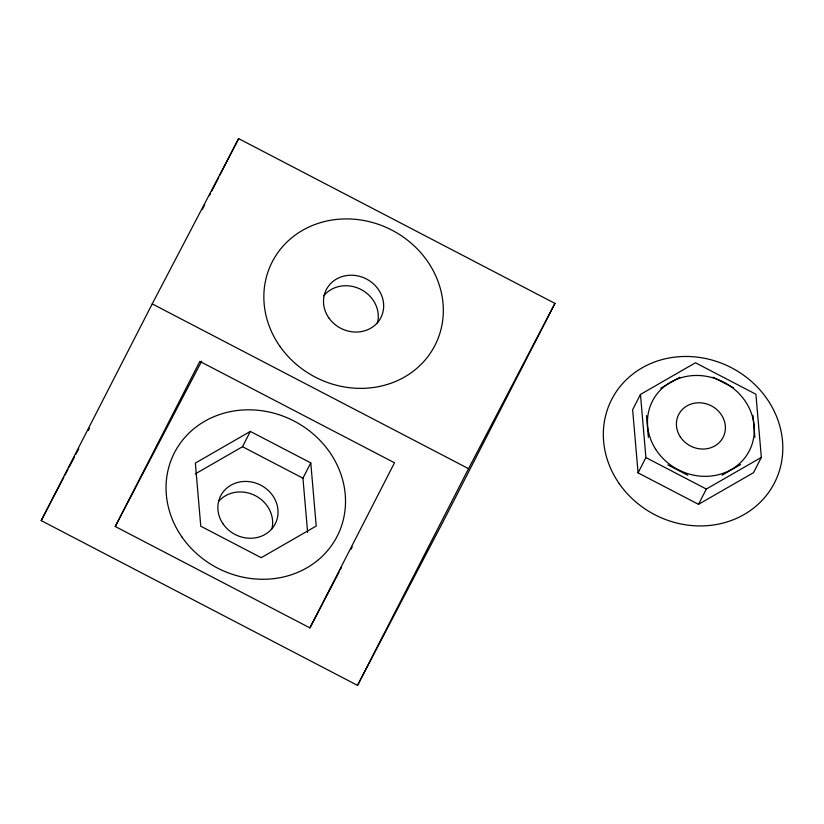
<?xml version="1.0" encoding="UTF-8"?>
<svg xmlns="http://www.w3.org/2000/svg" width="824" height="824" viewBox="0 0 824 824"><rect width="100%" height="100%" fill="white"/><g stroke="black" fill="none" stroke-linecap="round" stroke-linejoin="round"><path stroke-width="1.24" d="M41.2 520.603L152.224 303.891L238.63 138.617L554.954 303.397L443.92 520.109L357.523 685.383L41.2 520.603L63.839 477.292M202.395 209.337L204.733 204.774M209.409 195.648L210.573 193.372M211.747 191.086L218.762 177.397M219.926 175.121L238.63 138.617M115.247 526.495L199.841 361.376L394.5 462.779L309.906 627.888L115.247 526.495L201.653 361.221M195.206 473.934L242.503 446.711L250.342 431.416L310.782 462.903L316.22 526.042L261.218 557.704L200.778 526.217L195.34 463.078L250.342 431.416M307.62 532.489L302.944 478.188L310.782 462.903M357.523 685.383L468.547 468.66L554.954 303.397M640.464 394.428L632.636 409.724L638.075 472.863L698.505 504.339L753.507 472.688L761.345 457.392L755.907 394.253L695.466 362.776L640.464 394.428L645.903 457.567L638.075 472.863M698.505 504.339L706.343 489.054L761.345 457.392M65.034 475.015L68.011 469.309M69.206 467.033L74.572 456.774M75.757 454.498L78.744 448.802M88.271 430.561L89.466 428.284M309.906 627.888L339.107 572.041M340.302 569.765L341.486 567.489M351.024 549.248L352.219 546.971M660.776 388.207L679.79 377.268M722.071 475.16L740.56 464.561M713.079 377.217L733.484 387.795M667.873 464.891L687.762 475.242M645.903 457.567L706.343 489.054M152.224 303.891L468.547 468.66M242.503 446.711L302.944 478.188M752.961 415.378L754.846 437.204M646.469 415.543L648.354 437.369M218.72 501.28A30.663 27.789 27.1 0 1 255.44 495.729A30.663 27.789 27.1 0 1 271.868 528.967M323.801 295.744A30.663 27.789 27.1 0 1 361.077 289.523A30.663 27.789 27.1 0 1 377.289 323.595M655.78 449.43A54.446 49.337 27.1 0 0 748.223 452.809A54.446 49.337 27.1 0 0 698.701 375.507A54.446 49.337 27.1 0 0 655.78 449.43M680.253 436.772A24.967 22.629 27.1 0 0 722.648 438.172A24.967 22.629 27.1 0 0 699.803 402.792A24.967 22.629 27.1 0 0 680.253 436.772M619.257 483.688A91.454 82.884 27.1 0 0 774.179 483.451A91.454 82.884 27.1 0 0 685.774 356.462A91.454 82.884 27.1 0 0 619.257 483.688M181.97 537.042A91.454 82.884 27.1 0 0 336.882 536.805A91.454 82.884 27.1 0 0 248.477 409.816A91.454 82.884 27.1 0 0 181.97 537.042M223.201 524.095A30.663 27.789 27.1 0 0 275.144 524.013A30.663 27.789 27.1 0 0 245.5 481.432A30.663 27.789 27.1 0 0 223.201 524.095M279.779 346.132A91.454 82.884 27.1 0 0 434.691 345.895A91.454 82.884 27.1 0 0 346.286 218.906A91.454 82.884 27.1 0 0 279.779 346.132M328.838 317.889A30.663 27.789 27.1 0 0 380.781 317.807A30.663 27.789 27.1 0 0 351.137 275.226A30.663 27.789 27.1 0 0 328.838 317.889"/></g></svg>
